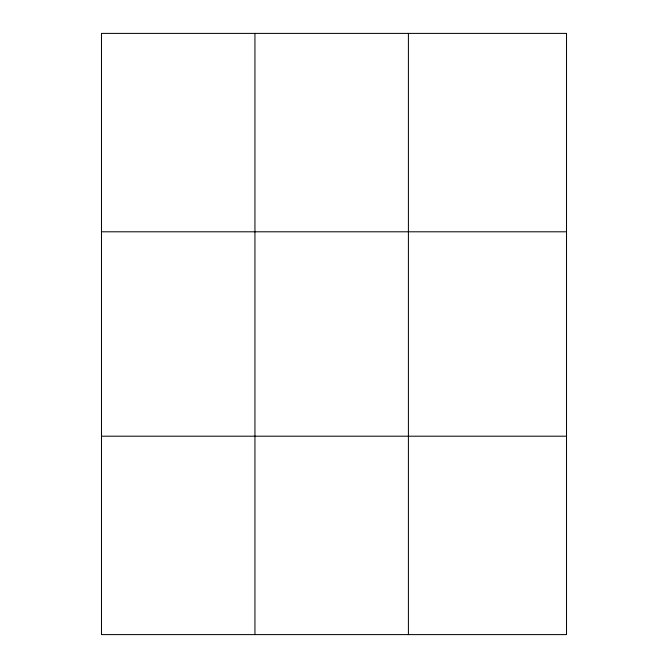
<?xml version="1.0" encoding="UTF-8"?>
<svg xmlns="http://www.w3.org/2000/svg" width="668" height="668" viewBox="0 0 668 668"><rect width="100%" height="100%" fill="white"/><g stroke="black" fill="none" stroke-linecap="round" stroke-linejoin="round"><path stroke-width="1" d="M254.942 634.6L254.942 33.4M408.407 634.6L408.407 33.4M566.514 231.796L566.514 33.4L101.486 33.4L101.486 634.6L566.514 634.6L566.514 231.796L101.486 231.796M101.486 436.204L566.514 436.204"/></g></svg>
